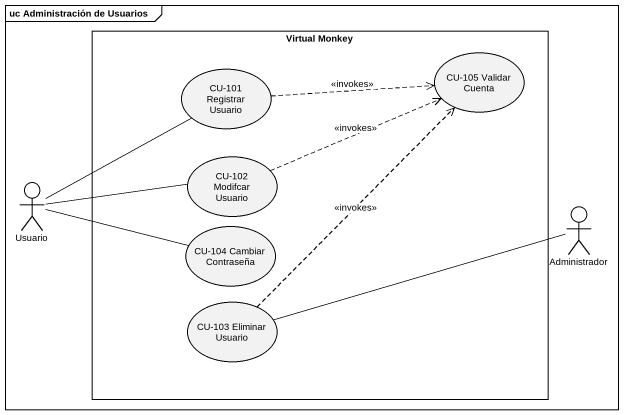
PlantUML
@startuml
mainframe uc Administración de Usuarios
rectangle "Virtual Monkey" as Virtual_Monkey {
  usecase "CU-101 Registrar Usuario" as CU_101_Registrar_Usuario
  usecase "CU-105 Validar Cuenta" as CU_105_Validar_Cuenta
  usecase "CU-102 Modifcar Usuario" as CU_102_Modifcar_Usuario
  usecase "CU-104 Cambiar Contraseña" as CU_104_Cambiar_Contraseña
  usecase "CU-103 Eliminar Usuario" as CU_103_Eliminar_Usuario
}
actor Usuario
actor Administrador
CU_101_Registrar_Usuario .right.> CU_105_Validar_Cuenta : <<invokes>>
CU_102_Modifcar_Usuario .right.> CU_105_Validar_Cuenta : <<invokes>>
Usuario -up- CU_101_Registrar_Usuario
Usuario -right- CU_102_Modifcar_Usuario
Usuario -right- CU_104_Cambiar_Contraseña
CU_103_Eliminar_Usuario .up.> CU_105_Validar_Cuenta : <<invokes>>
CU_103_Eliminar_Usuario -right- Administrador
@enduml
